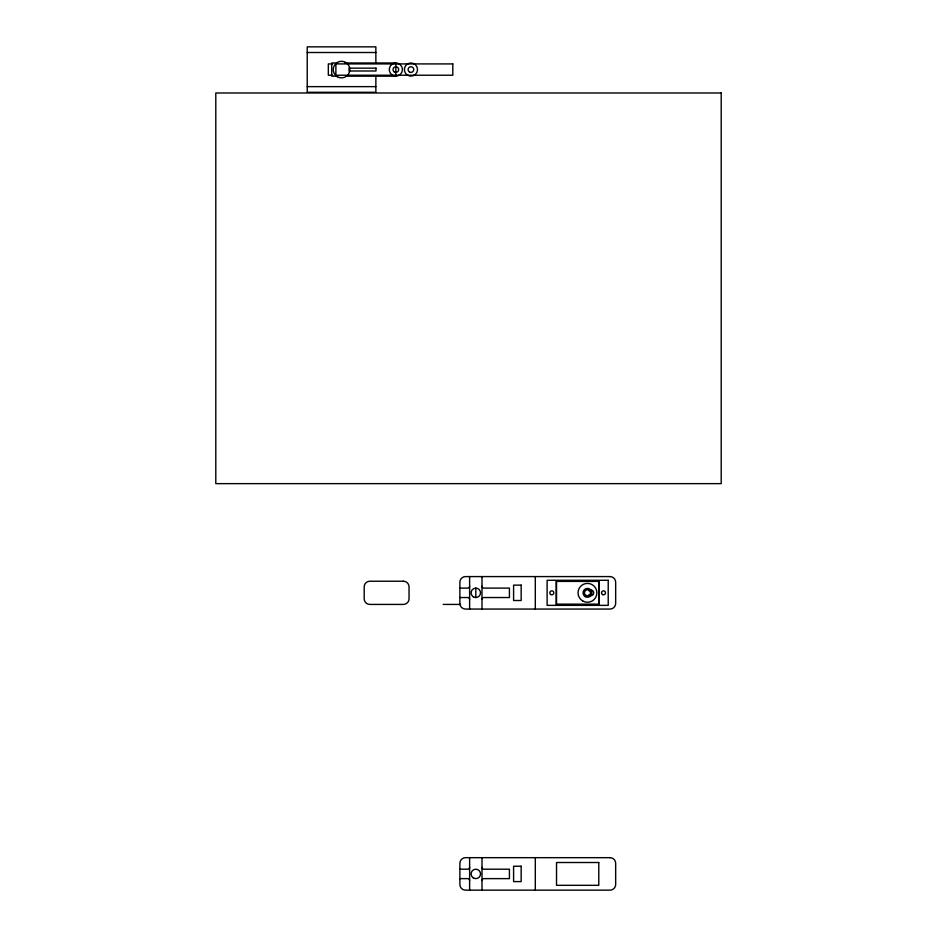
<?xml version="1.0" encoding="UTF-8"?>
<svg xmlns="http://www.w3.org/2000/svg" width="937" height="937" viewBox="0 0 937 937"><rect width="100%" height="100%" fill="white"/><g stroke="black" fill="none" stroke-linecap="round" stroke-linejoin="round"><path stroke-width="1.41" d="M307.219 52.507L375.866 52.507M337.566 62.978L331.733 62.978L331.733 76.178L337.566 76.178M344.851 62.978L395.847 62.978L395.847 76.178L346.303 76.178M332.658 63.915L328.337 63.915L328.337 75.229L332.658 75.229M307.219 86.637L375.866 86.637M459.88 588.108L467.739 588.108A1.886 1.886 0 0 0 469.624 586.222M459.88 597.537L467.739 597.537A1.886 1.886 0 0 1 469.624 599.422M443.166 604.424L460.535 604.424M459.88 869.196L467.739 869.196A1.886 1.886 0 0 0 469.624 867.311M459.88 878.625L467.739 878.625A1.886 1.886 0 0 1 469.624 880.511M535.308 576.583L535.308 609.062M535.308 857.671L535.308 890.15M481.993 576.583L481.993 609.062M481.993 857.671L481.993 890.15M475.809 588.108L475.809 597.537M469.624 576.583L469.624 609.062M469.624 857.671L469.624 890.15M375.866 63.095L375.866 46.85L307.219 46.85L307.219 92.294L375.866 92.294L375.866 76.061M588.869 590.825A2.834 2.834 0 0 1 592.875 590.825A2.834 2.834 0 0 1 592.875 594.819A2.834 2.834 0 0 1 588.869 594.819M481.993 867.311A1.886 1.886 0 0 0 483.879 869.196L509.423 869.196L509.423 878.625L483.879 878.625A1.886 1.886 0 0 0 481.993 880.511M481.993 586.222A1.886 1.886 0 0 0 483.879 588.108L509.423 588.108L509.423 597.537L483.879 597.537A1.886 1.886 0 0 0 481.993 599.422M452.805 63.915L335.879 63.915L335.879 75.229L452.805 75.229L452.805 63.915M375.971 68.155L349.044 68.155L349.044 70.989L375.971 70.989L375.971 68.155M721.209 92.986L215.791 92.986L215.791 483.644L721.209 483.644L721.209 92.986M610.01 576.583L465.537 576.583A5.657 5.657 0 0 0 459.88 582.24L459.88 603.405A5.657 5.657 0 0 0 465.537 609.062L610.01 609.062A5.657 5.657 0 0 0 615.668 603.405L615.668 582.24A5.657 5.657 0 0 0 610.01 576.583M608.218 580.284L547.114 580.284L547.114 605.361L608.218 605.361L608.218 580.284M599.165 581.034L556.168 581.034L556.168 604.611L599.165 604.611L599.165 581.034M403.39 581.221L369.846 581.221A5.657 5.657 0 0 0 364.188 586.878L364.188 598.766A5.657 5.657 0 0 0 369.846 604.424L403.39 604.424A5.657 5.657 0 0 0 409.047 598.766L409.047 586.878A5.657 5.657 0 0 0 403.39 581.221M598.79 581.408L556.543 581.408L556.543 604.236L598.79 604.236L598.79 581.408M521.159 585.133L513.593 585.133L513.593 600.512L521.159 600.512L521.159 585.133M610.01 857.671L465.537 857.671A5.657 5.657 0 0 0 459.88 863.328L459.88 884.493A5.657 5.657 0 0 0 465.537 890.15L610.01 890.15A5.657 5.657 0 0 0 615.668 884.493L615.668 863.328A5.657 5.657 0 0 0 610.01 857.671M598.778 862.508L556.531 862.508L556.531 885.324L598.778 885.324L598.778 862.508M521.159 866.221L513.593 866.221L513.593 881.6L521.159 881.6L521.159 866.221M585.965 595.44A3.022 3.022 0 0 0 590.497 592.816A3.022 3.022 0 0 0 585.965 590.205A3.022 3.022 0 0 0 585.965 595.44M585.262 596.658A4.427 4.427 0 0 0 591.903 592.816A4.427 4.427 0 0 0 585.262 588.986A4.427 4.427 0 0 0 585.262 596.658M582.755 600.992A9.429 9.429 0 0 0 596.904 592.816A9.429 9.429 0 0 0 582.755 584.653A9.429 9.429 0 0 0 582.755 600.992M550.839 594.538A1.979 1.979 0 0 0 553.814 592.816A1.979 1.979 0 0 0 550.839 591.106A1.979 1.979 0 0 0 550.839 594.538M602.514 594.538A1.979 1.979 0 0 0 605.489 592.816A1.979 1.979 0 0 0 602.514 591.106A1.979 1.979 0 0 0 602.514 594.538M473.454 877.992A4.72 4.72 0 0 0 480.529 873.916A4.72 4.72 0 0 0 473.454 869.829A4.72 4.72 0 0 0 473.454 877.992M473.454 596.904A4.72 4.72 0 0 0 480.529 592.816A4.72 4.72 0 0 0 473.454 588.741A4.72 4.72 0 0 0 473.454 596.904M337.39 76.764A8.292 8.292 0 0 0 349.841 69.572A8.292 8.292 0 0 0 337.39 62.392A8.292 8.292 0 0 0 337.39 76.764M394.442 72.02A2.834 2.834 0 0 0 398.682 69.572A2.834 2.834 0 0 0 394.442 67.124A2.834 2.834 0 0 0 394.442 72.02M392.556 75.288A6.606 6.606 0 0 0 402.453 69.572A6.606 6.606 0 0 0 392.556 63.857A6.606 6.606 0 0 0 392.556 75.288M409.528 72.02A2.834 2.834 0 0 0 413.767 69.572A2.834 2.834 0 0 0 409.528 67.124A2.834 2.834 0 0 0 409.528 72.02M407.642 75.288A6.606 6.606 0 0 0 417.539 69.572A6.606 6.606 0 0 0 407.642 63.857A6.606 6.606 0 0 0 407.642 75.288"/></g></svg>
